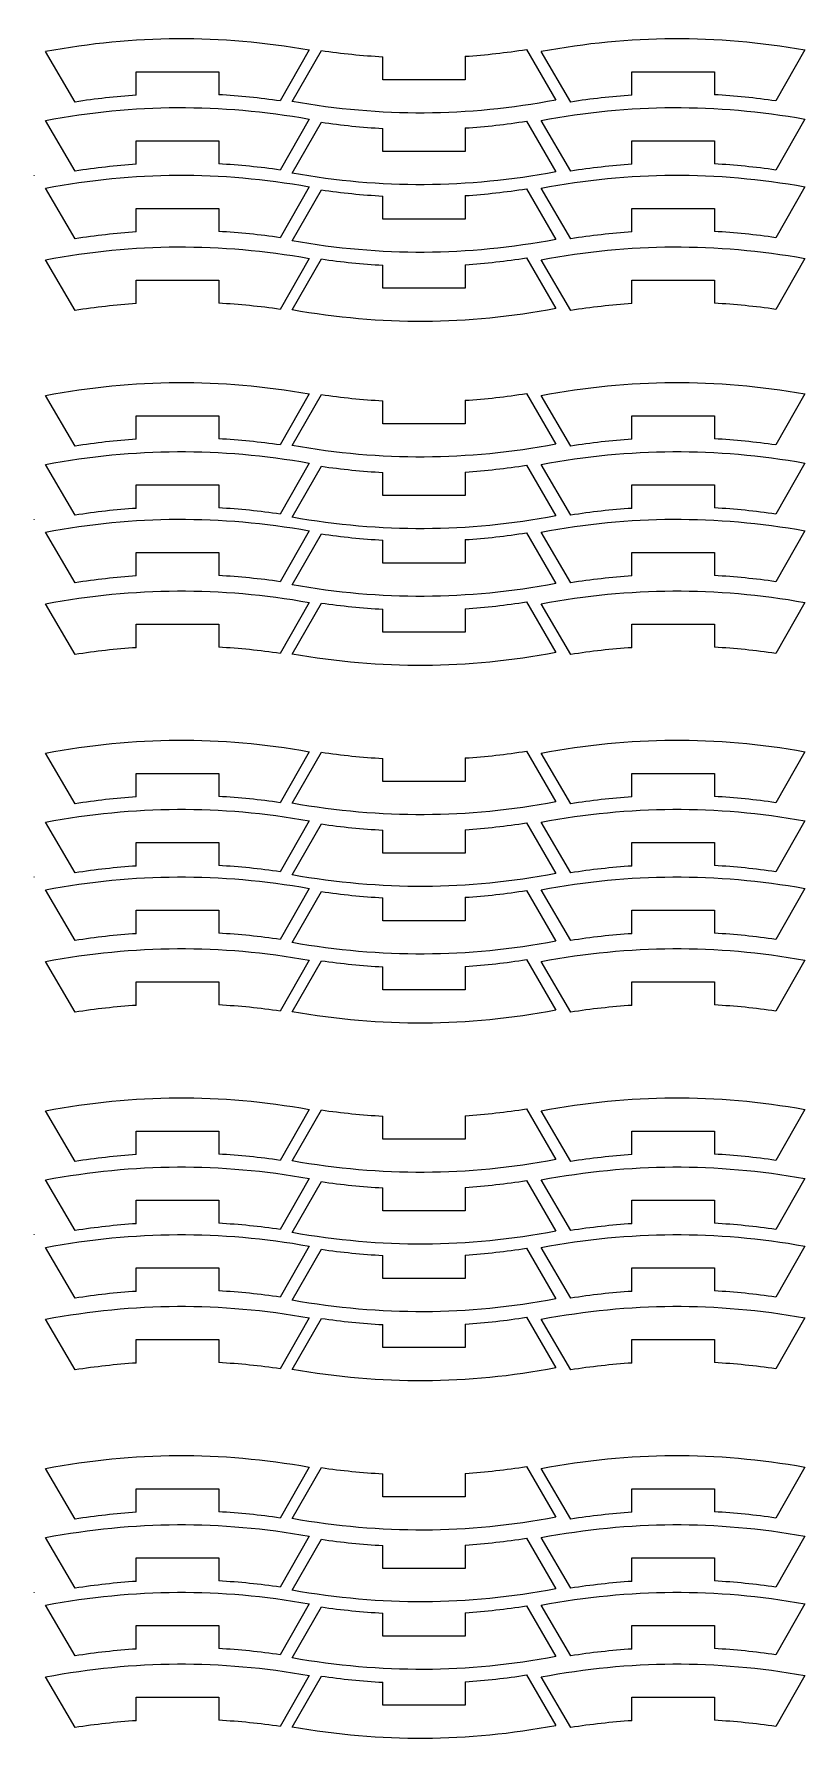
# Model space of a CAD drawing. Header units: centimetres. Extents: x -226 to -75, y 0 to 222.
# Drawn here: x -186.54 to -179.53, y 14.3 to 29.83 of the extents above; entities that cross this region are included whole.
import ezdxf

# ---------------------------------------------------------------- set-up
doc = ezdxf.new("R2010")
doc.units = ezdxf.units.CM
doc.header["$MEASUREMENT"] = 0
doc.layers.add('layer 1', color=7, linetype='Continuous')

msp = doc.modelspace()

# ---------------------------------------------------------------- linework, layer by layer
at = {"layer": 'layer 1', "color": 1, "lineweight": 9}
for points in [[(-186.43529, 29.67665), (-185.62436, 29.82859), (-184.84948, 29.83265), (-184.03704, 29.68917)], [(-181.92787, 29.67665), (-181.11694, 29.82859), (-180.3421, 29.83265), (-179.52962, 29.68917)], [(-186.16595, 29.21577), (-186.16595, 29.21577), (-186.4353, 29.67664), (-186.4353, 29.67664)], [(-184.03702, 29.68919), (-184.03702, 29.68919), (-184.3015, 29.22554), (-184.3015, 29.22554)], [(-184.19146, 29.22031), (-184.19146, 29.22031), (-183.92695, 29.68404), (-183.92695, 29.68404)], [(-183.92695, 29.68402), (-183.74146, 29.65682), (-183.55572, 29.63806), (-183.36854, 29.62772)], [(-182.61854, 29.6318), (-182.43206, 29.64407), (-182.24713, 29.66475), (-182.06252, 29.69375)], [(-182.06253, 29.69374), (-182.06253, 29.69374), (-181.79319, 29.23287), (-181.79319, 29.23287)], [(-181.65854, 29.21577), (-181.65854, 29.21577), (-181.92787, 29.67664), (-181.92787, 29.67664)], [(-179.52961, 29.68919), (-179.52961, 29.68919), (-179.79408, 29.22554), (-179.79408, 29.22554)], [(-183.36854, 29.41841), (-183.36854, 29.41841), (-183.36854, 29.62774), (-183.36854, 29.62774)], [(-182.61854, 29.6318), (-182.61854, 29.6318), (-182.61854, 29.4184), (-182.61854, 29.4184)], [(-185.60995, 29.4911), (-185.60995, 29.4911), (-184.85994, 29.4911), (-184.85994, 29.4911)], [(-185.60995, 29.27771), (-185.60995, 29.27771), (-185.60995, 29.4911), (-185.60995, 29.4911)], [(-184.85995, 29.4911), (-184.85995, 29.4911), (-184.85995, 29.28176), (-184.85995, 29.28176)], [(-182.61854, 29.41841), (-182.61854, 29.41841), (-183.36854, 29.41841), (-183.36854, 29.41841)], [(-181.10253, 29.4911), (-181.10253, 29.4911), (-180.35256, 29.4911), (-180.35256, 29.4911)], [(-181.10253, 29.27771), (-181.10253, 29.27771), (-181.10253, 29.4911), (-181.10253, 29.4911)], [(-180.35257, 29.4911), (-180.35257, 29.4911), (-180.35257, 29.28176), (-180.35257, 29.28176)], [(-186.43529, 29.0484), (-185.62436, 29.20027), (-184.84948, 29.20433), (-184.03704, 29.06093)], [(-185.60995, 29.27771), (-185.79639, 29.26543), (-185.98135, 29.24483), (-186.16596, 29.21576)], [(-184.3015, 29.22555), (-184.48699, 29.25275), (-184.67277, 29.27145), (-184.85995, 29.28178)], [(-181.7932, 29.23286), (-182.60413, 29.08091), (-183.37897, 29.07693), (-184.19145, 29.22033)], [(-181.92787, 29.0484), (-181.11694, 29.20027), (-180.3421, 29.20433), (-179.52962, 29.06093)], [(-181.10253, 29.27771), (-181.28901, 29.26543), (-181.47397, 29.24483), (-181.65855, 29.21576)], [(-179.79409, 29.22555), (-179.97958, 29.25275), (-180.16535, 29.27145), (-180.35257, 29.28178)], [(-184.03702, 29.06094), (-184.03702, 29.06094), (-184.3015, 28.59722), (-184.3015, 28.59722)], [(-179.52961, 29.06094), (-179.52961, 29.06094), (-179.79408, 28.59722), (-179.79408, 28.59722)], [(-186.16595, 28.58745), (-186.16595, 28.58745), (-186.4353, 29.04839), (-186.4353, 29.04839)], [(-184.19146, 28.56843), (-184.19146, 28.56843), (-183.92695, 29.03216), (-183.92695, 29.03216)], [(-183.92695, 29.03214), (-183.74146, 29.00494), (-183.55572, 28.98618), (-183.36854, 28.97584)], [(-183.36854, 28.76653), (-183.36854, 28.76653), (-183.36854, 28.97586), (-183.36854, 28.97586)], [(-182.61854, 28.97991), (-182.43206, 28.99219), (-182.24713, 29.01286), (-182.06252, 29.04193)], [(-182.61854, 28.97991), (-182.61854, 28.97991), (-182.61854, 28.76652), (-182.61854, 28.76652)], [(-182.06253, 29.04193), (-182.06253, 29.04193), (-181.79319, 28.58099), (-181.79319, 28.58099)], [(-181.65854, 28.58745), (-181.65854, 28.58745), (-181.92787, 29.04839), (-181.92787, 29.04839)], [(-185.60995, 28.64946), (-185.60995, 28.64946), (-185.60995, 28.86286), (-185.60995, 28.86286)], [(-185.60995, 28.86285), (-185.60995, 28.86285), (-184.85994, 28.86285), (-184.85994, 28.86285)], [(-184.85995, 28.86285), (-184.85995, 28.86285), (-184.85995, 28.65344), (-184.85995, 28.65344)], [(-182.61854, 28.76653), (-182.61854, 28.76653), (-183.36854, 28.76653), (-183.36854, 28.76653)], [(-181.10253, 28.64946), (-181.10253, 28.64946), (-181.10253, 28.86286), (-181.10253, 28.86286)], [(-181.10253, 28.86285), (-181.10253, 28.86285), (-180.35256, 28.86285), (-180.35256, 28.86285)], [(-180.35257, 28.86285), (-180.35257, 28.86285), (-180.35257, 28.65344), (-180.35257, 28.65344)], [(-186.43529, 28.43352), (-185.62436, 28.5854), (-184.84948, 28.58945), (-184.03704, 28.44605)], [(-185.60995, 28.64946), (-185.79639, 28.63712), (-185.98135, 28.61651), (-186.16596, 28.58744)], [(-184.3015, 28.59723), (-184.48699, 28.62443), (-184.67277, 28.6432), (-184.85995, 28.65347)], [(-181.92787, 28.43352), (-181.11694, 28.5854), (-180.3421, 28.58945), (-179.52962, 28.44605)], [(-181.10253, 28.64946), (-181.28901, 28.63712), (-181.47397, 28.61651), (-181.65855, 28.58744)], [(-179.79409, 28.59723), (-179.97958, 28.62443), (-180.16535, 28.6432), (-180.35257, 28.65347)], [(-186.16595, 27.97257), (-186.16595, 27.97257), (-186.4353, 28.43351), (-186.4353, 28.43351)], [(-184.03702, 28.44606), (-184.03702, 28.44606), (-184.3015, 27.98234), (-184.3015, 27.98234)], [(-181.7932, 28.58097), (-182.60413, 28.4291), (-183.37897, 28.42504), (-184.19145, 28.56845)], [(-181.65854, 27.97257), (-181.65854, 27.97257), (-181.92787, 28.43351), (-181.92787, 28.43351)], [(-179.52961, 28.44606), (-179.52961, 28.44606), (-179.79408, 27.98234), (-179.79408, 27.98234)], [(-184.19146, 27.95355), (-184.19146, 27.95355), (-183.92695, 28.41728), (-183.92695, 28.41728)], [(-183.92695, 28.41726), (-183.74146, 28.39006), (-183.55572, 28.37129), (-183.36854, 28.36096)], [(-183.36854, 28.15164), (-183.36854, 28.15164), (-183.36854, 28.36098), (-183.36854, 28.36098)], [(-182.61854, 28.36504), (-182.43206, 28.37731), (-182.24713, 28.39799), (-182.06252, 28.42698)], [(-182.61854, 28.36504), (-182.61854, 28.36504), (-182.61854, 28.15164), (-182.61854, 28.15164)], [(-182.06253, 28.42698), (-182.06253, 28.42698), (-181.79319, 27.96611), (-181.79319, 27.96611)], [(-185.60995, 28.03458), (-185.60995, 28.03458), (-185.60995, 28.24798), (-185.60995, 28.24798)], [(-185.60995, 28.24797), (-185.60995, 28.24797), (-184.85994, 28.24797), (-184.85994, 28.24797)], [(-184.85995, 28.24797), (-184.85995, 28.24797), (-184.85995, 28.03856), (-184.85995, 28.03856)], [(-182.61854, 28.15164), (-182.61854, 28.15164), (-183.36854, 28.15164), (-183.36854, 28.15164)], [(-181.10253, 28.03458), (-181.10253, 28.03458), (-181.10253, 28.24798), (-181.10253, 28.24798)], [(-181.10253, 28.24797), (-181.10253, 28.24797), (-180.35256, 28.24797), (-180.35256, 28.24797)], [(-180.35257, 28.24797), (-180.35257, 28.24797), (-180.35257, 28.03856), (-180.35257, 28.03856)], [(-185.60995, 28.03458), (-185.79639, 28.02231), (-185.98135, 28.00163), (-186.16596, 27.97256)], [(-184.3015, 27.98235), (-184.48699, 28.00955), (-184.67277, 28.02832), (-184.85995, 28.03859)], [(-181.7932, 27.96609), (-182.60413, 27.81422), (-183.37897, 27.81017), (-184.19145, 27.95357)], [(-181.10253, 28.03458), (-181.28901, 28.02231), (-181.47397, 28.00163), (-181.65855, 27.97256)], [(-179.79409, 27.98235), (-179.97958, 28.00955), (-180.16535, 28.02832), (-180.35257, 28.03859)], [(-186.43529, 27.78164), (-185.62436, 27.93351), (-184.84948, 27.93757), (-184.03704, 27.79416)], [(-181.92787, 27.78164), (-181.11694, 27.93351), (-180.3421, 27.93757), (-179.52962, 27.79416)], [(-186.16595, 27.32069), (-186.16595, 27.32069), (-186.4353, 27.78163), (-186.4353, 27.78163)], [(-184.03702, 27.79418), (-184.03702, 27.79418), (-184.3015, 27.33046), (-184.3015, 27.33046)], [(-184.19146, 27.32523), (-184.19146, 27.32523), (-183.92695, 27.78896), (-183.92695, 27.78896)], [(-183.92695, 27.78895), (-183.74146, 27.76175), (-183.55572, 27.74305), (-183.36854, 27.73271)], [(-183.36854, 27.5234), (-183.36854, 27.5234), (-183.36854, 27.73273), (-183.36854, 27.73273)], [(-182.61854, 27.73672), (-182.43206, 27.74906), (-182.24713, 27.76967), (-182.06252, 27.79874)], [(-182.61854, 27.73672), (-182.61854, 27.73672), (-182.61854, 27.52339), (-182.61854, 27.52339)], [(-182.06253, 27.79873), (-182.06253, 27.79873), (-181.79319, 27.33786), (-181.79319, 27.33786)], [(-181.65854, 27.32069), (-181.65854, 27.32069), (-181.92787, 27.78163), (-181.92787, 27.78163)], [(-179.52961, 27.79418), (-179.52961, 27.79418), (-179.79408, 27.33046), (-179.79408, 27.33046)], [(-185.60995, 27.3827), (-185.60995, 27.3827), (-185.60995, 27.5961), (-185.60995, 27.5961)], [(-185.60995, 27.59609), (-185.60995, 27.59609), (-184.85994, 27.59609), (-184.85994, 27.59609)], [(-184.85995, 27.59609), (-184.85995, 27.59609), (-184.85995, 27.38675), (-184.85995, 27.38675)], [(-182.61854, 27.5234), (-182.61854, 27.5234), (-183.36854, 27.5234), (-183.36854, 27.5234)], [(-181.10253, 27.3827), (-181.10253, 27.3827), (-181.10253, 27.5961), (-181.10253, 27.5961)], [(-181.10253, 27.59609), (-181.10253, 27.59609), (-180.35256, 27.59609), (-180.35256, 27.59609)], [(-180.35257, 27.59609), (-180.35257, 27.59609), (-180.35257, 27.38675), (-180.35257, 27.38675)], [(-185.60995, 27.3827), (-185.79639, 27.37043), (-185.98135, 27.34975), (-186.16596, 27.32068)], [(-184.3015, 27.33047), (-184.48699, 27.35767), (-184.67277, 27.37644), (-184.85995, 27.38678)], [(-181.10253, 27.3827), (-181.28901, 27.37043), (-181.47397, 27.34975), (-181.65855, 27.32068)], [(-179.79409, 27.33047), (-179.97958, 27.35767), (-180.16535, 27.37644), (-180.35257, 27.38678)], [(-181.7932, 27.33785), (-182.60413, 27.1859), (-183.37897, 27.18185), (-184.19145, 27.32525)], [(-186.43529, 26.5489), (-185.62436, 26.70084), (-184.84948, 26.7049), (-184.03704, 26.56142)], [(-182.61854, 26.50405), (-182.43206, 26.51632), (-182.24713, 26.537), (-182.06252, 26.566)], [(-182.06253, 26.56599), (-182.06253, 26.56599), (-181.79319, 26.10512), (-181.79319, 26.10512)], [(-181.92787, 26.5489), (-181.11694, 26.70084), (-180.3421, 26.7049), (-179.52962, 26.56142)], [(-186.16595, 26.08802), (-186.16595, 26.08802), (-186.4353, 26.54889), (-186.4353, 26.54889)], [(-184.03702, 26.56144), (-184.03702, 26.56144), (-184.3015, 26.09779), (-184.3015, 26.09779)], [(-184.19146, 26.09256), (-184.19146, 26.09256), (-183.92695, 26.55629), (-183.92695, 26.55629)], [(-183.92695, 26.55627), (-183.74146, 26.52907), (-183.55572, 26.51031), (-183.36854, 26.49997)], [(-183.36854, 26.29066), (-183.36854, 26.29066), (-183.36854, 26.49999), (-183.36854, 26.49999)], [(-182.61854, 26.50405), (-182.61854, 26.50405), (-182.61854, 26.29065), (-182.61854, 26.29065)], [(-181.65854, 26.08802), (-181.65854, 26.08802), (-181.92787, 26.54889), (-181.92787, 26.54889)], [(-179.52961, 26.56144), (-179.52961, 26.56144), (-179.79408, 26.09779), (-179.79408, 26.09779)], [(-185.60995, 26.36335), (-185.60995, 26.36335), (-184.85994, 26.36335), (-184.85994, 26.36335)], [(-185.60995, 26.14996), (-185.60995, 26.14996), (-185.60995, 26.36335), (-185.60995, 26.36335)], [(-184.85995, 26.36335), (-184.85995, 26.36335), (-184.85995, 26.15401), (-184.85995, 26.15401)], [(-182.61854, 26.29066), (-182.61854, 26.29066), (-183.36854, 26.29066), (-183.36854, 26.29066)], [(-181.10253, 26.36335), (-181.10253, 26.36335), (-180.35256, 26.36335), (-180.35256, 26.36335)], [(-181.10253, 26.14996), (-181.10253, 26.14996), (-181.10253, 26.36335), (-181.10253, 26.36335)], [(-180.35257, 26.36335), (-180.35257, 26.36335), (-180.35257, 26.15401), (-180.35257, 26.15401)], [(-185.60995, 26.14996), (-185.79639, 26.13768), (-185.98135, 26.11708), (-186.16596, 26.08801)], [(-184.3015, 26.0978), (-184.48699, 26.125), (-184.67277, 26.1437), (-184.85995, 26.15403)], [(-181.7932, 26.10511), (-182.60413, 25.95316), (-183.37897, 25.94918), (-184.19145, 26.09258)], [(-181.10253, 26.14996), (-181.28901, 26.13768), (-181.47397, 26.11708), (-181.65855, 26.08801)], [(-179.79409, 26.0978), (-179.97958, 26.125), (-180.16535, 26.1437), (-180.35257, 26.15403)], [(-186.43529, 25.92065), (-185.62436, 26.07252), (-184.84948, 26.07658), (-184.03704, 25.93318)], [(-181.92787, 25.92065), (-181.11694, 26.07252), (-180.3421, 26.07658), (-179.52962, 25.93318)], [(-186.16595, 25.4597), (-186.16595, 25.4597), (-186.4353, 25.92064), (-186.4353, 25.92064)], [(-184.03702, 25.93319), (-184.03702, 25.93319), (-184.3015, 25.46947), (-184.3015, 25.46947)], [(-184.19146, 25.44068), (-184.19146, 25.44068), (-183.92695, 25.90441), (-183.92695, 25.90441)], [(-183.92695, 25.90439), (-183.74146, 25.87719), (-183.55572, 25.85843), (-183.36854, 25.84809)], [(-183.36854, 25.63878), (-183.36854, 25.63878), (-183.36854, 25.84811), (-183.36854, 25.84811)], [(-182.61854, 25.85216), (-182.43206, 25.86444), (-182.24713, 25.88511), (-182.06252, 25.91418)], [(-182.61854, 25.85216), (-182.61854, 25.85216), (-182.61854, 25.63877), (-182.61854, 25.63877)], [(-182.06253, 25.91418), (-182.06253, 25.91418), (-181.79319, 25.45324), (-181.79319, 25.45324)], [(-181.65854, 25.4597), (-181.65854, 25.4597), (-181.92787, 25.92064), (-181.92787, 25.92064)], [(-179.52961, 25.93319), (-179.52961, 25.93319), (-179.79408, 25.46947), (-179.79408, 25.46947)], [(-185.60995, 25.52171), (-185.60995, 25.52171), (-185.60995, 25.73511), (-185.60995, 25.73511)], [(-185.60995, 25.7351), (-185.60995, 25.7351), (-184.85994, 25.7351), (-184.85994, 25.7351)], [(-184.85995, 25.7351), (-184.85995, 25.7351), (-184.85995, 25.52569), (-184.85995, 25.52569)], [(-182.61854, 25.63878), (-182.61854, 25.63878), (-183.36854, 25.63878), (-183.36854, 25.63878)], [(-181.10253, 25.52171), (-181.10253, 25.52171), (-181.10253, 25.73511), (-181.10253, 25.73511)], [(-181.10253, 25.7351), (-181.10253, 25.7351), (-180.35256, 25.7351), (-180.35256, 25.7351)], [(-180.35257, 25.7351), (-180.35257, 25.7351), (-180.35257, 25.52569), (-180.35257, 25.52569)], [(-185.60995, 25.52171), (-185.79639, 25.50937), (-185.98135, 25.48876), (-186.16596, 25.45969)], [(-184.3015, 25.46948), (-184.48699, 25.49668), (-184.67277, 25.51545), (-184.85995, 25.52572)], [(-181.10253, 25.52171), (-181.28901, 25.50937), (-181.47397, 25.48876), (-181.65855, 25.45969)], [(-179.79409, 25.46948), (-179.97958, 25.49668), (-180.16535, 25.51545), (-180.35257, 25.52572)], [(-186.43529, 25.30577), (-185.62436, 25.45765), (-184.84948, 25.4617), (-184.03704, 25.3183)], [(-181.7932, 25.45322), (-182.60413, 25.30135), (-183.37897, 25.29729), (-184.19145, 25.4407)], [(-181.92787, 25.30577), (-181.11694, 25.45765), (-180.3421, 25.4617), (-179.52962, 25.3183)], [(-186.16595, 24.84482), (-186.16595, 24.84482), (-186.4353, 25.30576), (-186.4353, 25.30576)], [(-184.03702, 25.31831), (-184.03702, 25.31831), (-184.3015, 24.85459), (-184.3015, 24.85459)], [(-184.19146, 24.8258), (-184.19146, 24.8258), (-183.92695, 25.28953), (-183.92695, 25.28953)], [(-183.92695, 25.28951), (-183.74146, 25.26231), (-183.55572, 25.24354), (-183.36854, 25.23321)], [(-183.36854, 25.02389), (-183.36854, 25.02389), (-183.36854, 25.23323), (-183.36854, 25.23323)], [(-182.61854, 25.23729), (-182.43206, 25.24956), (-182.24713, 25.27024), (-182.06252, 25.29923)], [(-182.61854, 25.23729), (-182.61854, 25.23729), (-182.61854, 25.02389), (-182.61854, 25.02389)], [(-182.06253, 25.29923), (-182.06253, 25.29923), (-181.79319, 24.83836), (-181.79319, 24.83836)], [(-181.65854, 24.84482), (-181.65854, 24.84482), (-181.92787, 25.30576), (-181.92787, 25.30576)], [(-179.52961, 25.31831), (-179.52961, 25.31831), (-179.79408, 24.85459), (-179.79408, 24.85459)], [(-185.60995, 24.90683), (-185.60995, 24.90683), (-185.60995, 25.12023), (-185.60995, 25.12023)], [(-185.60995, 25.12022), (-185.60995, 25.12022), (-184.85994, 25.12022), (-184.85994, 25.12022)], [(-184.85995, 25.12022), (-184.85995, 25.12022), (-184.85995, 24.91081), (-184.85995, 24.91081)], [(-182.61854, 25.02389), (-182.61854, 25.02389), (-183.36854, 25.02389), (-183.36854, 25.02389)], [(-181.10253, 24.90683), (-181.10253, 24.90683), (-181.10253, 25.12023), (-181.10253, 25.12023)], [(-181.10253, 25.12022), (-181.10253, 25.12022), (-180.35256, 25.12022), (-180.35256, 25.12022)], [(-180.35257, 25.12022), (-180.35257, 25.12022), (-180.35257, 24.91081), (-180.35257, 24.91081)], [(-185.60995, 24.90683), (-185.79639, 24.89456), (-185.98135, 24.87388), (-186.16596, 24.84481)], [(-184.3015, 24.8546), (-184.48699, 24.8818), (-184.67277, 24.90057), (-184.85995, 24.91084)], [(-181.10253, 24.90683), (-181.28901, 24.89456), (-181.47397, 24.87388), (-181.65855, 24.84481)], [(-179.79409, 24.8546), (-179.97958, 24.8818), (-180.16535, 24.90057), (-180.35257, 24.91084)], [(-186.43529, 24.65389), (-185.62436, 24.80576), (-184.84948, 24.80982), (-184.03704, 24.66641)], [(-181.7932, 24.83834), (-182.60413, 24.68647), (-183.37897, 24.68242), (-184.19145, 24.82582)], [(-181.92787, 24.65389), (-181.11694, 24.80576), (-180.3421, 24.80982), (-179.52962, 24.66641)], [(-186.16595, 24.19294), (-186.16595, 24.19294), (-186.4353, 24.65388), (-186.4353, 24.65388)], [(-184.03702, 24.66643), (-184.03702, 24.66643), (-184.3015, 24.20271), (-184.3015, 24.20271)], [(-184.19146, 24.19748), (-184.19146, 24.19748), (-183.92695, 24.66121), (-183.92695, 24.66121)], [(-183.92695, 24.6612), (-183.74146, 24.634), (-183.55572, 24.6153), (-183.36854, 24.60496)], [(-183.36854, 24.39565), (-183.36854, 24.39565), (-183.36854, 24.60498), (-183.36854, 24.60498)], [(-182.61854, 24.60897), (-182.43206, 24.62131), (-182.24713, 24.64192), (-182.06252, 24.67099)], [(-182.61854, 24.60897), (-182.61854, 24.60897), (-182.61854, 24.39564), (-182.61854, 24.39564)], [(-182.06253, 24.67098), (-182.06253, 24.67098), (-181.79319, 24.21011), (-181.79319, 24.21011)], [(-181.65854, 24.19294), (-181.65854, 24.19294), (-181.92787, 24.65388), (-181.92787, 24.65388)], [(-179.52961, 24.66643), (-179.52961, 24.66643), (-179.79408, 24.20271), (-179.79408, 24.20271)], [(-185.60995, 24.25495), (-185.60995, 24.25495), (-185.60995, 24.46835), (-185.60995, 24.46835)], [(-185.60995, 24.46834), (-185.60995, 24.46834), (-184.85994, 24.46834), (-184.85994, 24.46834)], [(-184.85995, 24.46834), (-184.85995, 24.46834), (-184.85995, 24.259), (-184.85995, 24.259)], [(-182.61854, 24.39565), (-182.61854, 24.39565), (-183.36854, 24.39565), (-183.36854, 24.39565)], [(-181.10253, 24.25495), (-181.10253, 24.25495), (-181.10253, 24.46835), (-181.10253, 24.46835)], [(-181.10253, 24.46834), (-181.10253, 24.46834), (-180.35256, 24.46834), (-180.35256, 24.46834)], [(-180.35257, 24.46834), (-180.35257, 24.46834), (-180.35257, 24.259), (-180.35257, 24.259)], [(-185.60995, 24.25495), (-185.79639, 24.24268), (-185.98135, 24.222), (-186.16596, 24.19293)], [(-184.3015, 24.20272), (-184.48699, 24.22992), (-184.67277, 24.24869), (-184.85995, 24.25903)], [(-181.10253, 24.25495), (-181.28901, 24.24268), (-181.47397, 24.222), (-181.65855, 24.19293)], [(-179.79409, 24.20272), (-179.97958, 24.22992), (-180.16535, 24.24869), (-180.35257, 24.25903)], [(-181.7932, 24.2101), (-182.60413, 24.05815), (-183.37897, 24.0541), (-184.19145, 24.1975)], [(-186.43529, 23.29711), (-185.62436, 23.44898), (-184.84948, 23.45304), (-184.03704, 23.30963)], [(-184.03702, 23.30965), (-184.03702, 23.30965), (-184.3015, 22.84593), (-184.3015, 22.84593)], [(-184.19146, 22.8407), (-184.19146, 22.8407), (-183.92695, 23.30443), (-183.92695, 23.30443)], [(-183.92695, 23.30441), (-183.74146, 23.27721), (-183.55572, 23.25845), (-183.36854, 23.24811)], [(-182.61854, 23.25218), (-182.43206, 23.26446), (-182.24713, 23.28513), (-182.06252, 23.3142)], [(-182.06253, 23.3142), (-182.06253, 23.3142), (-181.79319, 22.85333), (-181.79319, 22.85333)], [(-181.92787, 23.29711), (-181.11694, 23.44898), (-180.3421, 23.45304), (-179.52962, 23.30963)], [(-179.52961, 23.30965), (-179.52961, 23.30965), (-179.79408, 22.84593), (-179.79408, 22.84593)], [(-186.16595, 22.83616), (-186.16595, 22.83616), (-186.4353, 23.2971), (-186.4353, 23.2971)], [(-183.36854, 23.0388), (-183.36854, 23.0388), (-183.36854, 23.24813), (-183.36854, 23.24813)], [(-182.61854, 23.25218), (-182.61854, 23.25218), (-182.61854, 23.03879), (-182.61854, 23.03879)], [(-181.65854, 22.83616), (-181.65854, 22.83616), (-181.92787, 23.2971), (-181.92787, 23.2971)], [(-185.60995, 23.11156), (-185.60995, 23.11156), (-184.85994, 23.11156), (-184.85994, 23.11156)], [(-185.60995, 22.89817), (-185.60995, 22.89817), (-185.60995, 23.11156), (-185.60995, 23.11156)], [(-184.85995, 23.11156), (-184.85995, 23.11156), (-184.85995, 22.90215), (-184.85995, 22.90215)], [(-182.61854, 23.0388), (-182.61854, 23.0388), (-183.36854, 23.0388), (-183.36854, 23.0388)], [(-181.10253, 23.11156), (-181.10253, 23.11156), (-180.35256, 23.11156), (-180.35256, 23.11156)], [(-181.10253, 22.89817), (-181.10253, 22.89817), (-181.10253, 23.11156), (-181.10253, 23.11156)], [(-180.35257, 23.11156), (-180.35257, 23.11156), (-180.35257, 22.90215), (-180.35257, 22.90215)], [(-185.60995, 22.89817), (-185.79639, 22.88582), (-185.98135, 22.86522), (-186.16596, 22.83615)], [(-184.3015, 22.84594), (-184.48699, 22.87314), (-184.67277, 22.89184), (-184.85995, 22.90217)], [(-181.7932, 22.85331), (-182.60413, 22.70137), (-183.37897, 22.69731), (-184.19145, 22.84072)], [(-181.10253, 22.89817), (-181.28901, 22.88582), (-181.47397, 22.86522), (-181.65855, 22.83615)], [(-179.79409, 22.84594), (-179.97958, 22.87314), (-180.16535, 22.89184), (-180.35257, 22.90217)], [(-186.43529, 22.66879), (-185.62436, 22.82073), (-184.84948, 22.82479), (-184.03704, 22.68132)], [(-184.03702, 22.68133), (-184.03702, 22.68133), (-184.3015, 22.21761), (-184.3015, 22.21761)], [(-181.92787, 22.66879), (-181.11694, 22.82073), (-180.3421, 22.82479), (-179.52962, 22.68132)], [(-179.52961, 22.68133), (-179.52961, 22.68133), (-179.79408, 22.21761), (-179.79408, 22.21761)], [(-186.16595, 22.20791), (-186.16595, 22.20791), (-186.4353, 22.66878), (-186.4353, 22.66878)], [(-184.19146, 22.18882), (-184.19146, 22.18882), (-183.92695, 22.65255), (-183.92695, 22.65255)], [(-183.92695, 22.65253), (-183.74146, 22.62533), (-183.55572, 22.60664), (-183.36854, 22.5963)], [(-183.36854, 22.38692), (-183.36854, 22.38692), (-183.36854, 22.59632), (-183.36854, 22.59632)], [(-182.61854, 22.6003), (-182.43206, 22.61265), (-182.24713, 22.63325), (-182.06252, 22.66232)], [(-182.61854, 22.6003), (-182.61854, 22.6003), (-182.61854, 22.38691), (-182.61854, 22.38691)], [(-182.06253, 22.66232), (-182.06253, 22.66232), (-181.79319, 22.20145), (-181.79319, 22.20145)], [(-181.65854, 22.20791), (-181.65854, 22.20791), (-181.92787, 22.66878), (-181.92787, 22.66878)], [(-185.60995, 22.26992), (-185.60995, 22.26992), (-185.60995, 22.48325), (-185.60995, 22.48325)], [(-185.60995, 22.48324), (-185.60995, 22.48324), (-184.85994, 22.48324), (-184.85994, 22.48324)], [(-184.85995, 22.48324), (-184.85995, 22.48324), (-184.85995, 22.2739), (-184.85995, 22.2739)], [(-182.61854, 22.38692), (-182.61854, 22.38692), (-183.36854, 22.38692), (-183.36854, 22.38692)], [(-181.10253, 22.26992), (-181.10253, 22.26992), (-181.10253, 22.48325), (-181.10253, 22.48325)], [(-181.10253, 22.48324), (-181.10253, 22.48324), (-180.35256, 22.48324), (-180.35256, 22.48324)], [(-180.35257, 22.48324), (-180.35257, 22.48324), (-180.35257, 22.2739), (-180.35257, 22.2739)], [(-185.60995, 22.26992), (-185.79639, 22.25757), (-185.98135, 22.23697), (-186.16596, 22.2079)], [(-184.3015, 22.21762), (-184.48699, 22.24489), (-184.67277, 22.26359), (-184.85995, 22.27393)], [(-181.10253, 22.26992), (-181.28901, 22.25757), (-181.47397, 22.23697), (-181.65855, 22.2079)], [(-179.79409, 22.21762), (-179.97958, 22.24489), (-180.16535, 22.26359), (-180.35257, 22.27393)], [(-186.43529, 22.05391), (-185.62436, 22.20585), (-184.84948, 22.20984), (-184.03704, 22.06643)], [(-184.03702, 22.06645), (-184.03702, 22.06645), (-184.3015, 21.60273), (-184.3015, 21.60273)], [(-181.7932, 22.20143), (-182.60413, 22.04949), (-183.37897, 22.04543), (-184.19145, 22.18884)], [(-181.92787, 22.05391), (-181.11694, 22.20585), (-180.3421, 22.20984), (-179.52962, 22.06643)], [(-179.52961, 22.06645), (-179.52961, 22.06645), (-179.79408, 21.60273), (-179.79408, 21.60273)], [(-186.16595, 21.59303), (-186.16595, 21.59303), (-186.4353, 22.0539), (-186.4353, 22.0539)], [(-184.19146, 21.57394), (-184.19146, 21.57394), (-183.92695, 22.03767), (-183.92695, 22.03767)], [(-183.92695, 22.03765), (-183.74146, 22.01045), (-183.55572, 21.99176), (-183.36854, 21.98142)], [(-183.36854, 21.77203), (-183.36854, 21.77203), (-183.36854, 21.98144), (-183.36854, 21.98144)], [(-182.61854, 21.98542), (-182.43206, 21.99777), (-182.24713, 22.01837), (-182.06252, 22.04744)], [(-182.61854, 21.98542), (-182.61854, 21.98542), (-182.61854, 21.77203), (-182.61854, 21.77203)], [(-182.06253, 22.04744), (-182.06253, 22.04744), (-181.79319, 21.58657), (-181.79319, 21.58657)], [(-181.65854, 21.59303), (-181.65854, 21.59303), (-181.92787, 22.0539), (-181.92787, 22.0539)], [(-185.60995, 21.65497), (-185.60995, 21.65497), (-185.60995, 21.86837), (-185.60995, 21.86837)], [(-185.60995, 21.86836), (-185.60995, 21.86836), (-184.85994, 21.86836), (-184.85994, 21.86836)], [(-184.85995, 21.86836), (-184.85995, 21.86836), (-184.85995, 21.65902), (-184.85995, 21.65902)], [(-182.61854, 21.77203), (-182.61854, 21.77203), (-183.36854, 21.77203), (-183.36854, 21.77203)], [(-181.10253, 21.65497), (-181.10253, 21.65497), (-181.10253, 21.86837), (-181.10253, 21.86837)], [(-181.10253, 21.86836), (-181.10253, 21.86836), (-180.35256, 21.86836), (-180.35256, 21.86836)], [(-180.35257, 21.86836), (-180.35257, 21.86836), (-180.35257, 21.65902), (-180.35257, 21.65902)], [(-185.60995, 21.65497), (-185.79639, 21.6427), (-185.98135, 21.62202), (-186.16596, 21.59302)], [(-184.3015, 21.60274), (-184.48699, 21.62994), (-184.67277, 21.64871), (-184.85995, 21.65905)], [(-181.10253, 21.65497), (-181.28901, 21.6427), (-181.47397, 21.62202), (-181.65855, 21.59302)], [(-179.79409, 21.60274), (-179.97958, 21.62994), (-180.16535, 21.64871), (-180.35257, 21.65905)], [(-186.43529, 21.40203), (-185.62436, 21.55397), (-184.84948, 21.55803), (-184.03704, 21.41455)], [(-181.7932, 21.58655), (-182.60413, 21.43461), (-183.37897, 21.43055), (-184.19145, 21.57396)], [(-181.92787, 21.40203), (-181.11694, 21.55397), (-180.3421, 21.55803), (-179.52962, 21.41455)], [(-186.16595, 20.94115), (-186.16595, 20.94115), (-186.4353, 21.40202), (-186.4353, 21.40202)], [(-184.03702, 21.41457), (-184.03702, 21.41457), (-184.3015, 20.95092), (-184.3015, 20.95092)], [(-184.19146, 20.9457), (-184.19146, 20.9457), (-183.92695, 21.40942), (-183.92695, 21.40942)], [(-183.92695, 21.4094), (-183.74146, 21.3822), (-183.55572, 21.36344), (-183.36854, 21.3531)], [(-183.36854, 21.14379), (-183.36854, 21.14379), (-183.36854, 21.35313), (-183.36854, 21.35313)], [(-182.61854, 21.35718), (-182.43206, 21.36945), (-182.24713, 21.39012), (-182.06252, 21.41912)], [(-182.61854, 21.35718), (-182.61854, 21.35718), (-182.61854, 21.14378), (-182.61854, 21.14378)], [(-182.06253, 21.41912), (-182.06253, 21.41912), (-181.79319, 20.95825), (-181.79319, 20.95825)], [(-181.65854, 20.94115), (-181.65854, 20.94115), (-181.92787, 21.40202), (-181.92787, 21.40202)], [(-179.52961, 21.41457), (-179.52961, 21.41457), (-179.79408, 20.95092), (-179.79408, 20.95092)], [(-185.60995, 21.21648), (-185.60995, 21.21648), (-184.85994, 21.21648), (-184.85994, 21.21648)], [(-185.60995, 21.00316), (-185.60995, 21.00316), (-185.60995, 21.21648), (-185.60995, 21.21648)], [(-184.85995, 21.21648), (-184.85995, 21.21648), (-184.85995, 21.00714), (-184.85995, 21.00714)], [(-182.61854, 21.14379), (-182.61854, 21.14379), (-183.36854, 21.14379), (-183.36854, 21.14379)], [(-181.10253, 21.21648), (-181.10253, 21.21648), (-180.35256, 21.21648), (-180.35256, 21.21648)], [(-181.10253, 21.00316), (-181.10253, 21.00316), (-181.10253, 21.21648), (-181.10253, 21.21648)], [(-180.35257, 21.21648), (-180.35257, 21.21648), (-180.35257, 21.00714), (-180.35257, 21.00714)], [(-185.60995, 21.00316), (-185.79639, 20.99081), (-185.98135, 20.97021), (-186.16596, 20.94114)], [(-184.3015, 20.95093), (-184.48699, 20.97813), (-184.67277, 20.99683), (-184.85995, 21.00716)], [(-181.10253, 21.00316), (-181.28901, 20.99081), (-181.47397, 20.97021), (-181.65855, 20.94114)], [(-179.79409, 20.95093), (-179.97958, 20.97813), (-180.16535, 20.99683), (-180.35257, 21.00716)], [(-181.7932, 20.95824), (-182.60413, 20.80629), (-183.37897, 20.80231), (-184.19145, 20.94571)], [(-186.43529, 20.04528), (-185.62436, 20.19715), (-184.84948, 20.20121), (-184.03704, 20.05781)], [(-181.92787, 20.04528), (-181.11694, 20.19715), (-180.3421, 20.20121), (-179.52962, 20.05781)], [(-186.16595, 19.58433), (-186.16595, 19.58433), (-186.4353, 20.04527), (-186.4353, 20.04527)], [(-184.03702, 20.05782), (-184.03702, 20.05782), (-184.3015, 19.5941), (-184.3015, 19.5941)], [(-184.19146, 19.58888), (-184.19146, 19.58888), (-183.92695, 20.0526), (-183.92695, 20.0526)], [(-183.92695, 20.05259), (-183.74146, 20.02539), (-183.55572, 20.00662), (-183.36854, 19.99629)], [(-182.61854, 20.00036), (-182.43206, 20.01264), (-182.24713, 20.03331), (-182.06252, 20.06238)], [(-182.06253, 20.06237), (-182.06253, 20.06237), (-181.79319, 19.6015), (-181.79319, 19.6015)], [(-181.65854, 19.58433), (-181.65854, 19.58433), (-181.92787, 20.04527), (-181.92787, 20.04527)], [(-179.52961, 20.05782), (-179.52961, 20.05782), (-179.79408, 19.5941), (-179.79408, 19.5941)], [(-183.36854, 19.78697), (-183.36854, 19.78697), (-183.36854, 19.99631), (-183.36854, 19.99631)], [(-182.61854, 20.00036), (-182.61854, 20.00036), (-182.61854, 19.78696), (-182.61854, 19.78696)], [(-185.60995, 19.64634), (-185.60995, 19.64634), (-185.60995, 19.85974), (-185.60995, 19.85974)], [(-185.60995, 19.85973), (-185.60995, 19.85973), (-184.85994, 19.85973), (-184.85994, 19.85973)], [(-184.85995, 19.85973), (-184.85995, 19.85973), (-184.85995, 19.65032), (-184.85995, 19.65032)], [(-182.61854, 19.78697), (-182.61854, 19.78697), (-183.36854, 19.78697), (-183.36854, 19.78697)], [(-181.10253, 19.64634), (-181.10253, 19.64634), (-181.10253, 19.85974), (-181.10253, 19.85974)], [(-181.10253, 19.85973), (-181.10253, 19.85973), (-180.35256, 19.85973), (-180.35256, 19.85973)], [(-180.35257, 19.85973), (-180.35257, 19.85973), (-180.35257, 19.65032), (-180.35257, 19.65032)], [(-186.43529, 19.41697), (-185.62436, 19.56891), (-184.84948, 19.57297), (-184.03704, 19.42949)], [(-185.60995, 19.64634), (-185.79639, 19.634), (-185.98135, 19.61339), (-186.16596, 19.58433)], [(-184.3015, 19.59412), (-184.48699, 19.62131), (-184.67277, 19.64001), (-184.85995, 19.65035)], [(-181.7932, 19.60149), (-182.60413, 19.44955), (-183.37897, 19.44549), (-184.19145, 19.58889)], [(-181.92787, 19.41697), (-181.11694, 19.56891), (-180.3421, 19.57297), (-179.52962, 19.42949)], [(-181.10253, 19.64634), (-181.28901, 19.634), (-181.47397, 19.61339), (-181.65855, 19.58433)], [(-179.79409, 19.59412), (-179.97958, 19.62131), (-180.16535, 19.64001), (-180.35257, 19.65035)], [(-184.03702, 19.42951), (-184.03702, 19.42951), (-184.3015, 18.96578), (-184.3015, 18.96578)], [(-179.52961, 19.42951), (-179.52961, 19.42951), (-179.79408, 18.96578), (-179.79408, 18.96578)], [(-186.16595, 18.95608), (-186.16595, 18.95608), (-186.4353, 19.41695), (-186.4353, 19.41695)], [(-184.19146, 18.937), (-184.19146, 18.937), (-183.92695, 19.40072), (-183.92695, 19.40072)], [(-183.92695, 19.40071), (-183.74146, 19.37351), (-183.55572, 19.35481), (-183.36854, 19.34448)], [(-183.36854, 19.13509), (-183.36854, 19.13509), (-183.36854, 19.3445), (-183.36854, 19.3445)], [(-182.61854, 19.34848), (-182.43206, 19.36083), (-182.24713, 19.38143), (-182.06252, 19.4105)], [(-182.61854, 19.34848), (-182.61854, 19.34848), (-182.61854, 19.13508), (-182.61854, 19.13508)], [(-182.06253, 19.41049), (-182.06253, 19.41049), (-181.79319, 18.94962), (-181.79319, 18.94962)], [(-181.65854, 18.95608), (-181.65854, 18.95608), (-181.92787, 19.41695), (-181.92787, 19.41695)], [(-185.60995, 19.0181), (-185.60995, 19.0181), (-185.60995, 19.23142), (-185.60995, 19.23142)], [(-185.60995, 19.23141), (-185.60995, 19.23141), (-184.85994, 19.23141), (-184.85994, 19.23141)], [(-184.85995, 19.23141), (-184.85995, 19.23141), (-184.85995, 19.02208), (-184.85995, 19.02208)], [(-182.61854, 19.13509), (-182.61854, 19.13509), (-183.36854, 19.13509), (-183.36854, 19.13509)], [(-181.10253, 19.0181), (-181.10253, 19.0181), (-181.10253, 19.23142), (-181.10253, 19.23142)], [(-181.10253, 19.23141), (-181.10253, 19.23141), (-180.35256, 19.23141), (-180.35256, 19.23141)], [(-180.35257, 19.23141), (-180.35257, 19.23141), (-180.35257, 19.02208), (-180.35257, 19.02208)], [(-186.43529, 18.80209), (-185.62436, 18.95403), (-184.84948, 18.95801), (-184.03704, 18.81461)], [(-185.60995, 19.0181), (-185.79639, 19.00575), (-185.98135, 18.98515), (-186.16596, 18.95608)], [(-184.3015, 18.9658), (-184.48699, 18.99307), (-184.67277, 19.01176), (-184.85995, 19.0221)], [(-181.92787, 18.80209), (-181.11694, 18.95403), (-180.3421, 18.95801), (-179.52962, 18.81461)], [(-181.10253, 19.0181), (-181.28901, 19.00575), (-181.47397, 18.98515), (-181.65855, 18.95608)], [(-179.79409, 18.9658), (-179.97958, 18.99307), (-180.16535, 19.01176), (-180.35257, 19.0221)], [(-186.16595, 18.3412), (-186.16595, 18.3412), (-186.4353, 18.80207), (-186.4353, 18.80207)], [(-184.03702, 18.81463), (-184.03702, 18.81463), (-184.3015, 18.3509), (-184.3015, 18.3509)], [(-181.7932, 18.94961), (-182.60413, 18.79767), (-183.37897, 18.79361), (-184.19145, 18.93701)], [(-181.65854, 18.3412), (-181.65854, 18.3412), (-181.92787, 18.80207), (-181.92787, 18.80207)], [(-179.52961, 18.81463), (-179.52961, 18.81463), (-179.79408, 18.3509), (-179.79408, 18.3509)], [(-184.19146, 18.32211), (-184.19146, 18.32211), (-183.92695, 18.78584), (-183.92695, 18.78584)], [(-183.92695, 18.78583), (-183.74146, 18.75863), (-183.55572, 18.73993), (-183.36854, 18.72959)], [(-183.36854, 18.52021), (-183.36854, 18.52021), (-183.36854, 18.72962), (-183.36854, 18.72962)], [(-182.61854, 18.7336), (-182.43206, 18.74595), (-182.24713, 18.76655), (-182.06252, 18.79562)], [(-182.61854, 18.7336), (-182.61854, 18.7336), (-182.61854, 18.5202), (-182.61854, 18.5202)], [(-182.06253, 18.79561), (-182.06253, 18.79561), (-181.79319, 18.33474), (-181.79319, 18.33474)], [(-185.60995, 18.40314), (-185.60995, 18.40314), (-185.60995, 18.61654), (-185.60995, 18.61654)], [(-185.60995, 18.61653), (-185.60995, 18.61653), (-184.85994, 18.61653), (-184.85994, 18.61653)], [(-184.85995, 18.61653), (-184.85995, 18.61653), (-184.85995, 18.40719), (-184.85995, 18.40719)], [(-182.61854, 18.52021), (-182.61854, 18.52021), (-183.36854, 18.52021), (-183.36854, 18.52021)], [(-181.10253, 18.40314), (-181.10253, 18.40314), (-181.10253, 18.61654), (-181.10253, 18.61654)], [(-181.10253, 18.61653), (-181.10253, 18.61653), (-180.35256, 18.61653), (-180.35256, 18.61653)], [(-180.35257, 18.61653), (-180.35257, 18.61653), (-180.35257, 18.40719), (-180.35257, 18.40719)], [(-185.60995, 18.40314), (-185.79639, 18.39087), (-185.98135, 18.3702), (-186.16596, 18.3412)], [(-184.3015, 18.35092), (-184.48699, 18.37812), (-184.67277, 18.39689), (-184.85995, 18.40722)], [(-181.7932, 18.33473), (-182.60413, 18.18279), (-183.37897, 18.17873), (-184.19145, 18.32213)], [(-181.10253, 18.40314), (-181.28901, 18.39087), (-181.47397, 18.3702), (-181.65855, 18.3412)], [(-179.79409, 18.35092), (-179.97958, 18.37812), (-180.16535, 18.39689), (-180.35257, 18.40722)], [(-186.43529, 18.15021), (-185.62436, 18.30215), (-184.84948, 18.3062), (-184.03704, 18.16273)], [(-181.92787, 18.15021), (-181.11694, 18.30215), (-180.3421, 18.3062), (-179.52962, 18.16273)], [(-186.16595, 17.68932), (-186.16595, 17.68932), (-186.4353, 18.15019), (-186.4353, 18.15019)], [(-184.03702, 18.16275), (-184.03702, 18.16275), (-184.3015, 17.69909), (-184.3015, 17.69909)], [(-184.19146, 17.69387), (-184.19146, 17.69387), (-183.92695, 18.1576), (-183.92695, 18.1576)], [(-183.92695, 18.15758), (-183.74146, 18.13038), (-183.55572, 18.11161), (-183.36854, 18.10128)], [(-183.36854, 17.89196), (-183.36854, 17.89196), (-183.36854, 18.1013), (-183.36854, 18.1013)], [(-182.61854, 18.10535), (-182.43206, 18.11763), (-182.24713, 18.1383), (-182.06252, 18.1673)], [(-182.61854, 18.10535), (-182.61854, 18.10535), (-182.61854, 17.89196), (-182.61854, 17.89196)], [(-182.06253, 18.16729), (-182.06253, 18.16729), (-181.79319, 17.70643), (-181.79319, 17.70643)], [(-181.65854, 17.68932), (-181.65854, 17.68932), (-181.92787, 18.15019), (-181.92787, 18.15019)], [(-179.52961, 18.16275), (-179.52961, 18.16275), (-179.79408, 17.69909), (-179.79408, 17.69909)], [(-185.60995, 17.75133), (-185.60995, 17.75133), (-185.60995, 17.96466), (-185.60995, 17.96466)], [(-185.60995, 17.96465), (-185.60995, 17.96465), (-184.85994, 17.96465), (-184.85994, 17.96465)], [(-184.85995, 17.96465), (-184.85995, 17.96465), (-184.85995, 17.75531), (-184.85995, 17.75531)], [(-182.61854, 17.89196), (-182.61854, 17.89196), (-183.36854, 17.89196), (-183.36854, 17.89196)], [(-181.10253, 17.75133), (-181.10253, 17.75133), (-181.10253, 17.96466), (-181.10253, 17.96466)], [(-181.10253, 17.96465), (-181.10253, 17.96465), (-180.35256, 17.96465), (-180.35256, 17.96465)], [(-180.35257, 17.96465), (-180.35257, 17.96465), (-180.35257, 17.75531), (-180.35257, 17.75531)], [(-185.60995, 17.75133), (-185.79639, 17.73899), (-185.98135, 17.71839), (-186.16596, 17.68932)], [(-184.3015, 17.69911), (-184.48699, 17.72631), (-184.67277, 17.745), (-184.85995, 17.75534)], [(-181.10253, 17.75133), (-181.28901, 17.73899), (-181.47397, 17.71839), (-181.65855, 17.68932)], [(-179.79409, 17.69911), (-179.97958, 17.72631), (-180.16535, 17.745), (-180.35257, 17.75534)], [(-181.7932, 17.70641), (-182.60413, 17.55447), (-183.37897, 17.55048), (-184.19145, 17.69388)], [(-186.43529, 16.79349), (-185.62436, 16.94543), (-184.84948, 16.94949), (-184.03704, 16.80602)], [(-181.92787, 16.79349), (-181.11694, 16.94543), (-180.3421, 16.94949), (-179.52962, 16.80602)], [(-186.16595, 16.33261), (-186.16595, 16.33261), (-186.4353, 16.79348), (-186.4353, 16.79348)], [(-184.03702, 16.80603), (-184.03702, 16.80603), (-184.3015, 16.34238), (-184.3015, 16.34238)], [(-184.19146, 16.33715), (-184.19146, 16.33715), (-183.92695, 16.80088), (-183.92695, 16.80088)], [(-183.92695, 16.80087), (-183.74146, 16.77367), (-183.55572, 16.7549), (-183.36854, 16.74456)], [(-182.61854, 16.74864), (-182.43206, 16.76091), (-182.24713, 16.78159), (-182.06252, 16.81059)], [(-182.06253, 16.81058), (-182.06253, 16.81058), (-181.79319, 16.34971), (-181.79319, 16.34971)], [(-181.65854, 16.33261), (-181.65854, 16.33261), (-181.92787, 16.79348), (-181.92787, 16.79348)], [(-179.52961, 16.80603), (-179.52961, 16.80603), (-179.79408, 16.34238), (-179.79408, 16.34238)], [(-183.36854, 16.53525), (-183.36854, 16.53525), (-183.36854, 16.74459), (-183.36854, 16.74459)], [(-182.61854, 16.74864), (-182.61854, 16.74864), (-182.61854, 16.53524), (-182.61854, 16.53524)], [(-185.60995, 16.39455), (-185.60995, 16.39455), (-185.60995, 16.60795), (-185.60995, 16.60795)], [(-185.60995, 16.60794), (-185.60995, 16.60794), (-184.85994, 16.60794), (-184.85994, 16.60794)], [(-184.85995, 16.60794), (-184.85995, 16.60794), (-184.85995, 16.3986), (-184.85995, 16.3986)], [(-182.61854, 16.53525), (-182.61854, 16.53525), (-183.36854, 16.53525), (-183.36854, 16.53525)], [(-181.10253, 16.39455), (-181.10253, 16.39455), (-181.10253, 16.60795), (-181.10253, 16.60795)], [(-181.10253, 16.60794), (-181.10253, 16.60794), (-180.35256, 16.60794), (-180.35256, 16.60794)], [(-180.35257, 16.60794), (-180.35257, 16.60794), (-180.35257, 16.3986), (-180.35257, 16.3986)], [(-186.43529, 16.16526), (-185.62436, 16.31712), (-184.84948, 16.32117), (-184.03704, 16.17777)], [(-185.60995, 16.39455), (-185.79639, 16.38227), (-185.98135, 16.36167), (-186.16596, 16.3326)], [(-184.3015, 16.34239), (-184.48699, 16.36959), (-184.67277, 16.38829), (-184.85995, 16.39863)], [(-181.7932, 16.3497), (-182.60413, 16.19775), (-183.37897, 16.19377), (-184.19145, 16.33717)], [(-181.92787, 16.16526), (-181.11694, 16.31712), (-180.3421, 16.32117), (-179.52962, 16.17777)], [(-181.10253, 16.39455), (-181.28901, 16.38227), (-181.47397, 16.36167), (-181.65855, 16.3326)], [(-179.79409, 16.34239), (-179.97958, 16.36959), (-180.16535, 16.38829), (-180.35257, 16.39863)], [(-186.16595, 15.7043), (-186.16595, 15.7043), (-186.4353, 16.16524), (-186.4353, 16.16524)], [(-184.03702, 16.17779), (-184.03702, 16.17779), (-184.3015, 15.71407), (-184.3015, 15.71407)], [(-182.61854, 16.09677), (-182.43206, 16.10904), (-182.24713, 16.12972), (-182.06252, 16.15879)], [(-182.06253, 16.15878), (-182.06253, 16.15878), (-181.79319, 15.69784), (-181.79319, 15.69784)], [(-181.65854, 15.7043), (-181.65854, 15.7043), (-181.92787, 16.16524), (-181.92787, 16.16524)], [(-179.52961, 16.17779), (-179.52961, 16.17779), (-179.79408, 15.71407), (-179.79408, 15.71407)], [(-184.19146, 15.68528), (-184.19146, 15.68528), (-183.92695, 16.14901), (-183.92695, 16.14901)], [(-183.92695, 16.149), (-183.74146, 16.1218), (-183.55572, 16.10303), (-183.36854, 16.09269)], [(-183.36854, 15.88338), (-183.36854, 15.88338), (-183.36854, 16.09272), (-183.36854, 16.09272)], [(-182.61854, 16.09677), (-182.61854, 16.09677), (-182.61854, 15.88337), (-182.61854, 15.88337)], [(-185.60995, 15.76631), (-185.60995, 15.76631), (-185.60995, 15.97971), (-185.60995, 15.97971)], [(-185.60995, 15.9797), (-185.60995, 15.9797), (-184.85994, 15.9797), (-184.85994, 15.9797)], [(-184.85995, 15.9797), (-184.85995, 15.9797), (-184.85995, 15.77029), (-184.85995, 15.77029)], [(-182.61854, 15.88338), (-182.61854, 15.88338), (-183.36854, 15.88338), (-183.36854, 15.88338)], [(-181.10253, 15.76631), (-181.10253, 15.76631), (-181.10253, 15.97971), (-181.10253, 15.97971)], [(-181.10253, 15.9797), (-181.10253, 15.9797), (-180.35256, 15.9797), (-180.35256, 15.9797)], [(-180.35257, 15.9797), (-180.35257, 15.9797), (-180.35257, 15.77029), (-180.35257, 15.77029)], [(-186.43529, 15.55037), (-185.62436, 15.70225), (-184.84948, 15.7063), (-184.03704, 15.5629)], [(-185.60995, 15.76631), (-185.79639, 15.75397), (-185.98135, 15.73336), (-186.16596, 15.7043)], [(-184.3015, 15.71408), (-184.48699, 15.74128), (-184.67277, 15.76005), (-184.85995, 15.77032)], [(-181.7932, 15.69783), (-182.60413, 15.54595), (-183.37897, 15.5419), (-184.19145, 15.6853)], [(-181.92787, 15.55037), (-181.11694, 15.70225), (-180.3421, 15.7063), (-179.52962, 15.5629)], [(-181.10253, 15.76631), (-181.28901, 15.75397), (-181.47397, 15.73336), (-181.65855, 15.7043)], [(-179.79409, 15.71408), (-179.97958, 15.74128), (-180.16535, 15.76005), (-180.35257, 15.77032)], [(-186.16595, 15.08942), (-186.16595, 15.08942), (-186.4353, 15.55036), (-186.4353, 15.55036)], [(-184.03702, 15.56292), (-184.03702, 15.56292), (-184.3015, 15.09919), (-184.3015, 15.09919)], [(-184.19146, 15.0704), (-184.19146, 15.0704), (-183.92695, 15.53413), (-183.92695, 15.53413)], [(-183.92695, 15.53412), (-183.74146, 15.50692), (-183.55572, 15.48815), (-183.36854, 15.47781)], [(-182.61854, 15.48189), (-182.43206, 15.49416), (-182.24713, 15.51484), (-182.06252, 15.54383)], [(-182.06253, 15.54383), (-182.06253, 15.54383), (-181.79319, 15.08296), (-181.79319, 15.08296)], [(-181.65854, 15.08942), (-181.65854, 15.08942), (-181.92787, 15.55036), (-181.92787, 15.55036)], [(-179.52961, 15.56292), (-179.52961, 15.56292), (-179.79408, 15.09919), (-179.79408, 15.09919)], [(-183.36854, 15.2685), (-183.36854, 15.2685), (-183.36854, 15.47784), (-183.36854, 15.47784)], [(-182.61854, 15.48189), (-182.61854, 15.48189), (-182.61854, 15.26849), (-182.61854, 15.26849)], [(-185.60995, 15.15143), (-185.60995, 15.15143), (-185.60995, 15.36483), (-185.60995, 15.36483)], [(-185.60995, 15.36482), (-185.60995, 15.36482), (-184.85994, 15.36482), (-184.85994, 15.36482)], [(-184.85995, 15.36482), (-184.85995, 15.36482), (-184.85995, 15.15541), (-184.85995, 15.15541)], [(-182.61854, 15.2685), (-182.61854, 15.2685), (-183.36854, 15.2685), (-183.36854, 15.2685)], [(-181.10253, 15.15143), (-181.10253, 15.15143), (-181.10253, 15.36483), (-181.10253, 15.36483)], [(-181.10253, 15.36482), (-181.10253, 15.36482), (-180.35256, 15.36482), (-180.35256, 15.36482)], [(-180.35257, 15.36482), (-180.35257, 15.36482), (-180.35257, 15.15541), (-180.35257, 15.15541)], [(-185.60995, 15.15143), (-185.79639, 15.13916), (-185.98135, 15.11848), (-186.16596, 15.08941)], [(-184.3015, 15.0992), (-184.48699, 15.1264), (-184.67277, 15.14517), (-184.85995, 15.15544)], [(-181.7932, 15.08294), (-182.60413, 14.93107), (-183.37897, 14.92702), (-184.19145, 15.07042)], [(-181.10253, 15.15143), (-181.28901, 15.13916), (-181.47397, 15.11848), (-181.65855, 15.08941)], [(-179.79409, 15.0992), (-179.97958, 15.1264), (-180.16535, 15.14517), (-180.35257, 15.15544)], [(-186.43529, 14.89849), (-185.62436, 15.05037), (-184.84948, 15.05442), (-184.03704, 14.91102)], [(-182.61854, 14.85357), (-182.43206, 14.86592), (-182.24713, 14.88652), (-182.06252, 14.91559)], [(-182.06253, 14.91558), (-182.06253, 14.91558), (-181.79319, 14.45471), (-181.79319, 14.45471)], [(-181.92787, 14.89849), (-181.11694, 15.05037), (-180.3421, 15.05442), (-179.52962, 14.91102)], [(-186.16595, 14.43754), (-186.16595, 14.43754), (-186.4353, 14.89848), (-186.4353, 14.89848)], [(-184.03702, 14.91104), (-184.03702, 14.91104), (-184.3015, 14.44731), (-184.3015, 14.44731)], [(-184.19146, 14.44209), (-184.19146, 14.44209), (-183.92695, 14.90581), (-183.92695, 14.90581)], [(-183.92695, 14.9058), (-183.74146, 14.8786), (-183.55572, 14.8599), (-183.36854, 14.84956)], [(-183.36854, 14.64025), (-183.36854, 14.64025), (-183.36854, 14.84959), (-183.36854, 14.84959)], [(-182.61854, 14.85357), (-182.61854, 14.85357), (-182.61854, 14.64025), (-182.61854, 14.64025)], [(-181.65854, 14.43754), (-181.65854, 14.43754), (-181.92787, 14.89848), (-181.92787, 14.89848)], [(-179.52961, 14.91104), (-179.52961, 14.91104), (-179.79408, 14.44731), (-179.79408, 14.44731)], [(-185.60995, 14.49955), (-185.60995, 14.49955), (-185.60995, 14.71295), (-185.60995, 14.71295)], [(-185.60995, 14.71294), (-185.60995, 14.71294), (-184.85994, 14.71294), (-184.85994, 14.71294)], [(-184.85995, 14.71294), (-184.85995, 14.71294), (-184.85995, 14.5036), (-184.85995, 14.5036)], [(-182.61854, 14.64025), (-182.61854, 14.64025), (-183.36854, 14.64025), (-183.36854, 14.64025)], [(-181.10253, 14.49955), (-181.10253, 14.49955), (-181.10253, 14.71295), (-181.10253, 14.71295)], [(-181.10253, 14.71294), (-181.10253, 14.71294), (-180.35256, 14.71294), (-180.35256, 14.71294)], [(-180.35257, 14.71294), (-180.35257, 14.71294), (-180.35257, 14.5036), (-180.35257, 14.5036)], [(-185.60995, 14.49955), (-185.79639, 14.48728), (-185.98135, 14.4666), (-186.16596, 14.43753)], [(-184.3015, 14.44732), (-184.48699, 14.47452), (-184.67277, 14.49329), (-184.85995, 14.50363)], [(-181.7932, 14.4547), (-182.60413, 14.30275), (-183.37897, 14.2987), (-184.19145, 14.4421)], [(-181.10253, 14.49955), (-181.28901, 14.48728), (-181.47397, 14.4666), (-181.65855, 14.43753)], [(-179.79409, 14.44732), (-179.97958, 14.47452), (-180.16535, 14.49329), (-180.35257, 14.50363)]]:
    msp.add_open_spline(points, degree=3, dxfattribs=at)
for points in [[(-186.53889, 28.549), (-186.53889, 28.549), (-186.53889, 28.54971), (-186.53889, 28.54971), (-186.53889, 28.54971), (-186.53889, 28.54971), (-186.53889, 28.55038), (-186.53889, 28.55038), (-186.53889, 28.55038), (-186.53889, 28.55038), (-186.53889, 28.549), (-186.53889, 28.549)], [(-186.53889, 25.42125), (-186.53889, 25.42125), (-186.53889, 25.42196), (-186.53889, 25.42196), (-186.53889, 25.42196), (-186.53889, 25.42196), (-186.53889, 25.42263), (-186.53889, 25.42263), (-186.53889, 25.42263), (-186.53889, 25.42263), (-186.53889, 25.42125), (-186.53889, 25.42125)], [(-186.53889, 22.16939), (-186.53889, 22.16939), (-186.53889, 22.1701), (-186.53889, 22.1701), (-186.53889, 22.1701), (-186.53889, 22.1701), (-186.53889, 22.17077), (-186.53889, 22.17077), (-186.53889, 22.17077), (-186.53889, 22.17077), (-186.53889, 22.16939), (-186.53889, 22.16939)], [(-186.53889, 18.91757), (-186.53889, 18.91757), (-186.53889, 18.91827), (-186.53889, 18.91827), (-186.53889, 18.91827), (-186.53889, 18.91827), (-186.53889, 18.91894), (-186.53889, 18.91894), (-186.53889, 18.91894), (-186.53889, 18.91894), (-186.53889, 18.91757), (-186.53889, 18.91757)], [(-186.53889, 15.66585), (-186.53889, 15.66585), (-186.53889, 15.66656), (-186.53889, 15.66656), (-186.53889, 15.66656), (-186.53889, 15.66656), (-186.53889, 15.66723), (-186.53889, 15.66723), (-186.53889, 15.66723), (-186.53889, 15.66723), (-186.53889, 15.66585), (-186.53889, 15.66585)]]:
    msp.add_open_spline(points, degree=3, knots=[0, 0, 0, 0, 0.25, 0.25, 0.25, 0.25, 0.5, 0.5, 0.5, 0.5, 1, 1, 1, 1], dxfattribs=at)

doc.saveas('drawing.dxf')
